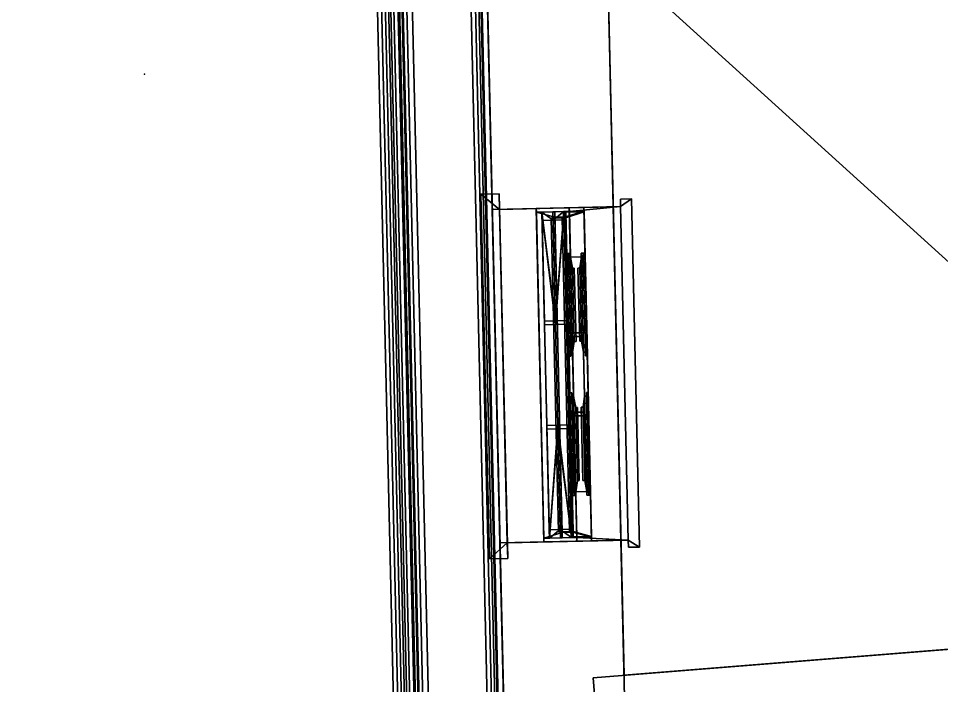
# Model space of a CAD drawing. Extents: x -0.3 to 25, y 0 to 31.3.
# Drawn here: x 7.253 to 9.77, y 1.015 to 2.835 of the extents above; entities that cross this region are included whole.
import ezdxf

# ---------------------------------------------------------------- set-up
doc = ezdxf.new("R2010")
doc.units = 0

# ---------------------------------------------------------------- blocks, each defined once
blk = doc.blocks.new('door_panelled')
mesh = blk.add_polyface()
corners = [(0.125, 0.2, 0.225), (0.125, 0.2, 0.62), (0.012, 0.2, 0.075), (0.125, 0.2, 1.895), (0.125, 0.2, 0.82), (0.125, 0.21, 0.82), (0.125, 0.21, 1.895), (0.012, 0.2, 2.068), (0.125, 0.205, 0.225), (0.125, 0.205, 0.62), (0.135, 0.21, 1.185), (0.135, 0.21, 1.53), (0.135, 0.205, 0.235), (0.135, 0.205, 0.61), (0.135, 0.21, 1.175), (0.135, 0.21, 1.54), (0.135, 0.21, 0.83), (0.135, 0.24, 1.53), (0.135, 0.24, 1.185), (0.125, 0.24, 0.82), (0.125, 0.24, 1.895), (0.135, 0.21, 1.885), (0.125, 0.25, 0.82), (0.125, 0.25, 1.895), (0.135, 0.24, 1.175), (0.012, 0.25, 2.068), (0.012, 0.25, 0.027), (0.125, 0.25, 0.62), (0.125, 0.25, 0.225), (0.125, 0.245, 0.62), (0.125, 0.245, 0.225), (0.135, 0.245, 0.61), (0.135, 0.245, 0.235), (0.01, 0.198, 0.025), (0.025, 0.198, 0.025), (0.01, 0.25, 0.025), (0.01, 0.25, 2.07), (0, 0.25), (0, 0.25, 2.08), (0.01, 0.198, 2.07), (0.025, 0.198, 2.055), (0, 0.12), (0, 0.12, 2.08), (0.01, 0.12, 0.025), (0.01, 0.12, 2.07), (0.01, 0.17, 0.025), (0.01, 0.17, 2.07), (0.025, 0.17, 0.025), (0.025, 0.17, 2.055), (0.012, 0.2, 0.027), (0.027, 0.2, 0.027), (0.027, 0.2, 0.075), (0.027, 0.16, 0.045), (0.027, 0.19, 0.075), (0.027, 0.16, 0.027)]
mesh.append_faces([[corners[k] for k in face] for face in [(0, 1, 2), (3, 4, 5, 6), (7, 2, 1, 4), (8, 9, 1, 0), (3, 7, 4), (6, 5, 10, 11), (12, 13, 9, 8), (14, 10, 5), (15, 6, 11), (16, 14, 5), (17, 18, 19, 20), (21, 6, 15), (20, 19, 22, 23), (18, 24, 19), (22, 25, 23), (26, 25, 22, 27), (28, 27, 29, 30), (28, 26, 27), (30, 29, 31, 32), (33, 34, 35), (36, 35, 37, 38), (39, 40, 34, 33), (35, 36, 39, 33), (38, 37, 41, 42), (41, 43, 44, 42), (45, 46, 44, 43), (47, 48, 46, 45), (45, 43, 47), (40, 48, 47, 34), (26, 2, 7, 25), (26, 49, 2), (49, 26, 50), (2, 49, 50, 51), (51, 50, 52, 53), (54, 52, 50)]])
mesh = blk.add_polyface()
corners = [(0.545, 0.215, 0.265), (0.545, 0.22, 0.265), (0.545, 0.22, 0.58), (0.545, 0.215, 0.58), (0.515, 0.21, 0.61), (0.515, 0.21, 0.235), (0.515, 0.205, 0.61), (0.515, 0.205, 0.235), (0.505, 0.205, 0.62), (0.505, 0.205, 0.225), (0.505, 0.2, 0.62), (0.505, 0.2, 0.225), (0.785, 0.21, 0.82), (0.125, 0.21, 0.82), (0.125, 0.2, 0.82), (0.785, 0.2, 0.82), (0.785, 0.2, 1.895), (0.125, 0.2, 1.895), (0.125, 0.21, 1.895), (0.785, 0.21, 1.895), (0.5583, 0.21, 0.83), (0.5583, 0.21, 1.175), (0.5583, 0.24, 1.175), (0.5583, 0.24, 0.83), (0.785, 0.25, 0.82), (0.125, 0.25, 0.82), (0.125, 0.24, 0.82), (0.785, 0.24, 0.82), (0.505, 0.25, 0.62), (0.405, 0.25, 0.62), (0.5583, 0.24, 1.54), (0.5583, 0.21, 1.54), (0.5583, 0.21, 1.885), (0.5583, 0.24, 1.885), (0.785, 0.24, 1.895), (0.125, 0.24, 1.895), (0.125, 0.25, 1.895), (0.785, 0.25, 1.895), (0.505, 0.25, 0.225), (0.505, 0.245, 0.62), (0.505, 0.245, 0.225), (0.898, 0.25, 0.027), (0.012, 0.25, 0.027), (0.405, 0.25, 0.225), (0.012, 0.25, 2.068), (0.898, 0.25, 2.068), (0.515, 0.245, 0.61), (0.515, 0.245, 0.235), (0.515, 0.24, 0.61), (0.515, 0.24, 0.235), (0.545, 0.235, 0.58), (0.545, 0.235, 0.265), (0.545, 0.23, 0.58), (0.545, 0.23, 0.265), (0.885, 0.198, 0.025), (0.025, 0.198, 0.025), (0.025, 0.17, 0.025), (0.885, 0.17, 0.025), (0.9, 0.25, 0.025), (0.01, 0.25, 0.025), (0.91, 0.25), (0, 0.25), (0.01, 0.198, 2.07), (0.01, 0.25, 2.07), (0.9, 0.25, 2.07), (0.9, 0.198, 2.07), (0.885, 0.198, 2.055), (0.025, 0.198, 2.055), (0, 0.25, 2.08), (0.91, 0.25, 2.08), (0, 0.12, 2.08), (0.91, 0.12, 2.08), (0.01, 0.12, 2.07), (0.9, 0.12, 2.07), (0.01, 0.17, 2.07), (0.9, 0.17, 2.07), (0.91, 0.12), (0, 0.12), (0.9, 0.12, 0.025), (0.01, 0.12, 0.025), (0.885, 0.17, 2.055), (0.025, 0.17, 2.055), (0.898, 0.2, 2.068), (0.012, 0.2, 2.068), (0.883, 0.2, 0.027), (0.027, 0.2, 0.027), (0.027, 0.16, 0.027), (0.883, 0.16, 0.027)]
mesh.append_faces([[corners[k] for k in face] for face in [(0, 1, 2, 3), (0, 3, 4, 5), (5, 4, 6, 7), (8, 9, 7, 6), (9, 8, 10, 11), (12, 13, 14, 15), (16, 17, 18, 19), (20, 21, 22, 23), (24, 25, 26, 27), (28, 29, 25, 24), (30, 31, 32, 33), (34, 35, 36, 37), (38, 28, 39, 40), (38, 41, 42, 43), (44, 45, 37, 36), (46, 47, 40, 39), (47, 46, 48, 49), (49, 48, 50, 51), (50, 52, 53, 51), (54, 55, 56, 57), (55, 54, 58, 59), (58, 60, 61, 59), (62, 63, 64, 65), (65, 66, 67, 62), (63, 68, 69, 64), (70, 71, 69, 68), (71, 70, 72, 73), (73, 72, 74, 75), (76, 77, 61, 60), (77, 76, 78, 79), (80, 75, 74, 81), (80, 81, 67, 66), (82, 45, 44, 83), (42, 41, 84, 85), (86, 85, 84, 87)]])
mesh = blk.add_polyface()
corners = [(0.505, 0.2, 0.225), (0.505, 0.2, 0.62), (0.405, 0.2, 0.62), (0.405, 0.2, 0.225), (0.027, 0.2, 0.075), (0.883, 0.2, 0.075), (0.785, 0.2, 0.82), (0.125, 0.2, 0.82), (0.405, 0.205, 0.62), (0.405, 0.205, 0.225), (0.027, 0.19, 0.075), (0.883, 0.19, 0.075), (0.395, 0.205, 0.61), (0.395, 0.205, 0.235), (0.027, 0.16, 0.045), (0.883, 0.16, 0.045), (0.125, 0.21, 0.82), (0.785, 0.21, 0.82), (0.5583, 0.21, 0.83), (0.3517, 0.21, 0.83), (0.395, 0.21, 0.61), (0.395, 0.21, 0.235), (0.125, 0.2, 1.895), (0.785, 0.2, 1.895), (0.898, 0.2, 2.068), (0.012, 0.2, 2.068), (0.027, 0.16, 0.027), (0.883, 0.16, 0.027), (0.5583, 0.24, 0.83), (0.3517, 0.24, 0.83), (0.365, 0.215, 0.58), (0.365, 0.215, 0.265), (0.785, 0.24, 0.82), (0.125, 0.24, 0.82), (0.785, 0.21, 1.895), (0.125, 0.21, 1.895), (0.3517, 0.21, 1.885), (0.5583, 0.21, 1.885), (0.365, 0.22, 0.58), (0.365, 0.22, 0.265), (0.5583, 0.24, 1.175), (0.5583, 0.21, 1.175), (0.3517, 0.21, 1.175), (0.3517, 0.24, 1.175), (0.5583, 0.24, 1.885), (0.3517, 0.24, 1.885), (0.5583, 0.21, 1.185), (0.3517, 0.21, 1.185), (0.3517, 0.24, 1.185), (0.5583, 0.24, 1.185), (0.3517, 0.21, 1.54), (0.3517, 0.24, 1.54), (0.125, 0.24, 1.895), (0.785, 0.24, 1.895), (0.405, 0.25, 0.225), (0.405, 0.25, 0.62), (0.505, 0.25, 0.62), (0.505, 0.25, 0.225), (0.3517, 0.21, 1.53), (0.3517, 0.24, 1.53), (0.5583, 0.21, 1.54), (0.5583, 0.21, 1.53), (0.5583, 0.24, 1.54), (0.5583, 0.24, 1.53), (0.405, 0.245, 0.225), (0.405, 0.245, 0.62), (0.395, 0.245, 0.235), (0.395, 0.245, 0.61), (0.395, 0.24, 0.235), (0.395, 0.24, 0.61), (0.365, 0.235, 0.265), (0.365, 0.235, 0.58), (0.365, 0.23, 0.58), (0.365, 0.23, 0.265), (0.01, 0.12, 0.025), (0.9, 0.12, 0.025), (0.885, 0.17, 0.025), (0.025, 0.17, 0.025)]
mesh.append_faces([[corners[k] for k in face] for face in [(0, 1, 2, 3), (4, 5, 0, 3), (6, 7, 2, 1), (3, 2, 8, 9), (10, 11, 5, 4), (12, 13, 9, 8), (14, 15, 11, 10), (16, 17, 18, 19), (13, 12, 20, 21), (22, 23, 24, 25), (15, 14, 26, 27), (19, 18, 28, 29), (21, 20, 30, 31), (32, 33, 29, 28), (34, 35, 36, 37), (30, 38, 39, 31), (40, 41, 42, 43), (44, 37, 36, 45), (46, 47, 42, 41), (48, 49, 40, 43), (50, 51, 45, 36), (52, 53, 44, 45), (46, 49, 48, 47), (54, 55, 56, 57), (58, 47, 48, 59), (60, 50, 58, 61), (60, 62, 51, 50), (63, 61, 58, 59), (64, 65, 55, 54), (51, 62, 63, 59), (65, 64, 66, 67), (68, 69, 67, 66), (70, 71, 69, 68), (72, 71, 70, 73), (74, 75, 76, 77)]])
mesh = blk.add_polyface()
corners = [(0.027, 0.2, 0.075), (0.405, 0.2, 0.225), (0.125, 0.2, 0.225), (0.012, 0.2, 0.075), (0.405, 0.2, 0.62), (0.125, 0.2, 0.82), (0.125, 0.2, 0.62), (0.125, 0.205, 0.62), (0.405, 0.205, 0.62), (0.405, 0.205, 0.225), (0.125, 0.205, 0.225), (0.135, 0.205, 0.61), (0.395, 0.205, 0.61), (0.135, 0.205, 0.235), (0.395, 0.205, 0.235), (0.135, 0.21, 0.61), (0.395, 0.21, 0.61), (0.3417, 0.21, 0.83), (0.135, 0.21, 0.83), (0.125, 0.21, 0.82), (0.135, 0.21, 1.53), (0.135, 0.21, 1.185), (0.135, 0.24, 1.185), (0.135, 0.24, 1.53), (0.135, 0.21, 0.235), (0.3417, 0.24, 0.83), (0.135, 0.24, 0.83), (0.3417, 0.21, 1.185), (0.135, 0.21, 1.175), (0.3417, 0.21, 1.175), (0.3417, 0.24, 1.185), (0.3417, 0.24, 1.53), (0.3417, 0.21, 1.53), (0.3417, 0.21, 1.54), (0.135, 0.21, 1.54), (0.165, 0.215, 0.265), (0.165, 0.215, 0.58), (0.125, 0.24, 0.82), (0.3417, 0.24, 1.175), (0.135, 0.24, 1.175), (0.135, 0.24, 1.54), (0.125, 0.24, 1.895), (0.3417, 0.24, 1.54), (0.3417, 0.21, 1.885), (0.125, 0.21, 1.895), (0.135, 0.21, 1.885), (0.135, 0.24, 1.885), (0.165, 0.22, 0.58), (0.165, 0.22, 0.265), (0.405, 0.25, 0.62), (0.125, 0.25, 0.62), (0.125, 0.25, 0.82), (0.3417, 0.24, 1.885), (0.125, 0.25, 0.225), (0.405, 0.25, 0.225), (0.012, 0.25, 0.027), (0.135, 0.245, 0.235), (0.135, 0.245, 0.61), (0.135, 0.24, 0.61), (0.135, 0.24, 0.235), (0.165, 0.235, 0.58), (0.165, 0.235, 0.265), (0.165, 0.23, 0.58), (0.165, 0.23, 0.265)]
mesh.append_faces([[corners[k] for k in face] for face in [(0, 1, 2, 3), (4, 5, 6), (4, 6, 7, 8), (9, 10, 2, 1), (8, 7, 11, 12), (13, 10, 9, 14), (12, 11, 15, 16), (17, 18, 19), (20, 21, 22, 23), (24, 15, 11, 13), (18, 17, 25, 26), (27, 21, 28, 29), (27, 30, 22, 21), (31, 32, 20, 23), (33, 34, 20, 32), (35, 36, 15, 24), (37, 26, 25), (38, 29, 28, 39), (26, 39, 28, 18), (38, 39, 22, 30), (40, 23, 41), (31, 23, 40, 42), (43, 44, 45), (34, 40, 46, 45), (33, 42, 40, 34), (47, 36, 35, 48), (49, 50, 51), (26, 37, 39), (41, 46, 40), (52, 43, 45, 46), (52, 46, 41), (53, 54, 55), (56, 57, 58, 59), (59, 58, 60, 61), (60, 62, 63, 61)]])
mesh = blk.add_polyface()
corners = [(0.3517, 0.21, 0.83), (0.3417, 0.21, 0.83), (0.125, 0.21, 0.82), (0.395, 0.21, 0.235), (0.135, 0.21, 0.235), (0.135, 0.205, 0.235), (0.395, 0.205, 0.235), (0.3517, 0.24, 0.83), (0.3517, 0.24, 1.175), (0.3517, 0.21, 1.175), (0.3417, 0.21, 1.175), (0.395, 0.21, 0.61), (0.135, 0.21, 0.61), (0.165, 0.215, 0.58), (0.365, 0.215, 0.58), (0.365, 0.215, 0.265), (0.165, 0.215, 0.265), (0.125, 0.24, 0.82), (0.3417, 0.24, 0.83), (0.3417, 0.24, 1.175), (0.3517, 0.21, 1.185), (0.3417, 0.21, 1.185), (0.3417, 0.21, 1.885), (0.3517, 0.21, 1.885), (0.125, 0.21, 1.895), (0.165, 0.22, 0.58), (0.365, 0.22, 0.58), (0.365, 0.22, 0.265), (0.165, 0.22, 0.265), (0.3417, 0.24, 1.185), (0.3517, 0.24, 1.185), (0.3417, 0.21, 1.53), (0.3517, 0.21, 1.53), (0.3417, 0.24, 1.53), (0.3517, 0.21, 1.54), (0.3417, 0.21, 1.54), (0.3517, 0.24, 1.53), (0.3417, 0.24, 1.54), (0.3517, 0.24, 1.54), (0.3417, 0.24, 1.885), (0.3517, 0.24, 1.885), (0.125, 0.24, 1.895), (0.405, 0.245, 0.62), (0.125, 0.245, 0.62), (0.125, 0.25, 0.62), (0.405, 0.25, 0.62), (0.405, 0.25, 0.225), (0.125, 0.25, 0.225), (0.125, 0.245, 0.225), (0.405, 0.245, 0.225), (0.135, 0.245, 0.61), (0.395, 0.245, 0.61), (0.135, 0.245, 0.235), (0.395, 0.245, 0.235), (0.395, 0.24, 0.61), (0.135, 0.24, 0.61), (0.135, 0.24, 0.235), (0.395, 0.24, 0.235), (0.365, 0.235, 0.58), (0.165, 0.235, 0.58), (0.165, 0.235, 0.265), (0.365, 0.235, 0.265), (0.365, 0.23, 0.58), (0.165, 0.23, 0.58), (0.165, 0.23, 0.265), (0.365, 0.23, 0.265)]
mesh.append_faces([[corners[k] for k in face] for face in [(0, 1, 2), (3, 4, 5, 6), (7, 8, 9, 0), (0, 9, 10, 1), (11, 12, 13, 14), (15, 16, 4, 3), (17, 18, 7), (18, 19, 8, 7), (10, 9, 20, 21), (1, 10, 19, 18), (22, 23, 24), (14, 13, 25, 26), (27, 26, 25, 28), (27, 28, 16, 15), (8, 19, 29, 30), (31, 21, 20, 32), (33, 29, 21, 31), (31, 32, 34, 35), (23, 22, 35, 34), (36, 30, 29, 33), (36, 33, 37, 38), (37, 35, 22, 39), (38, 37, 39, 40), (40, 39, 41), (42, 43, 44, 45), (46, 47, 48, 49), (50, 43, 42, 51), (52, 53, 49, 48), (54, 55, 50, 51), (53, 52, 56, 57), (58, 59, 55, 54), (57, 56, 60, 61), (62, 63, 59, 58), (61, 60, 64, 65), (64, 63, 62, 65)]])
mesh = blk.add_polyface()
corners = [(0.545, 0.215, 0.265), (0.745, 0.215, 0.265), (0.745, 0.22, 0.265), (0.545, 0.22, 0.265), (0.745, 0.22, 0.58), (0.545, 0.22, 0.58), (0.515, 0.21, 0.235), (0.775, 0.21, 0.235), (0.745, 0.215, 0.58), (0.545, 0.215, 0.58), (0.515, 0.205, 0.235), (0.775, 0.205, 0.235), (0.775, 0.21, 0.61), (0.515, 0.21, 0.61), (0.785, 0.205, 0.225), (0.505, 0.205, 0.225), (0.775, 0.205, 0.61), (0.515, 0.205, 0.61), (0.505, 0.2, 0.225), (0.785, 0.2, 0.225), (0.785, 0.205, 0.62), (0.505, 0.205, 0.62), (0.785, 0.2, 0.62), (0.505, 0.2, 0.62), (0.5683, 0.21, 0.83), (0.5583, 0.21, 0.83), (0.785, 0.21, 0.82), (0.5683, 0.21, 1.175), (0.5583, 0.21, 1.175), (0.5683, 0.24, 0.83), (0.5683, 0.24, 1.175), (0.5683, 0.21, 1.185), (0.5583, 0.21, 1.185), (0.5583, 0.24, 0.83), (0.5583, 0.24, 1.175), (0.785, 0.24, 0.82), (0.5683, 0.21, 1.885), (0.785, 0.21, 1.895), (0.5583, 0.21, 1.885), (0.5583, 0.21, 1.53), (0.5683, 0.21, 1.53), (0.5583, 0.24, 1.185), (0.5683, 0.24, 1.185), (0.5583, 0.21, 1.54), (0.5683, 0.21, 1.54), (0.5683, 0.24, 1.53), (0.5583, 0.24, 1.53), (0.5683, 0.24, 1.54), (0.5583, 0.24, 1.54), (0.5583, 0.24, 1.885), (0.5683, 0.24, 1.885), (0.785, 0.24, 1.895), (0.785, 0.245, 0.62), (0.505, 0.245, 0.62), (0.505, 0.25, 0.62), (0.785, 0.25, 0.62), (0.785, 0.25, 0.225), (0.505, 0.25, 0.225), (0.505, 0.245, 0.225), (0.785, 0.245, 0.225), (0.775, 0.245, 0.61), (0.515, 0.245, 0.61), (0.515, 0.245, 0.235), (0.775, 0.245, 0.235), (0.775, 0.24, 0.61), (0.515, 0.24, 0.61), (0.515, 0.24, 0.235), (0.775, 0.24, 0.235)]
mesh.append_faces([[corners[k] for k in face] for face in [(0, 1, 2, 3), (2, 4, 5, 3), (1, 0, 6, 7), (8, 9, 5, 4), (7, 6, 10, 11), (12, 13, 9, 8), (14, 11, 10, 15), (16, 17, 13, 12), (14, 15, 18, 19), (17, 16, 20, 21), (22, 23, 21, 20), (24, 25, 26), (24, 27, 28, 25), (29, 30, 27, 24), (28, 27, 31, 32), (33, 34, 30, 29), (29, 35, 33), (36, 37, 38), (39, 32, 31, 40), (30, 34, 41, 42), (36, 38, 43, 44), (40, 31, 42, 45), (39, 40, 44, 43), (46, 41, 32, 39), (45, 42, 41, 46), (47, 48, 49, 50), (50, 49, 51), (44, 47, 50, 36), (45, 46, 48, 47), (52, 53, 54, 55), (56, 57, 58, 59), (52, 60, 61, 53), (59, 58, 62, 63), (64, 65, 61, 60), (63, 62, 66, 67)]])
mesh = blk.add_polyface()
corners = [(0.745, 0.215, 0.58), (0.745, 0.22, 0.58), (0.745, 0.22, 0.265), (0.745, 0.215, 0.265), (0.775, 0.21, 0.235), (0.775, 0.21, 0.61), (0.775, 0.205, 0.235), (0.775, 0.205, 0.61), (0.883, 0.2, 0.075), (0.898, 0.2, 0.075), (0.785, 0.2, 0.225), (0.505, 0.2, 0.225), (0.505, 0.2, 0.62), (0.785, 0.2, 0.62), (0.785, 0.2, 0.82), (0.5683, 0.21, 0.83), (0.785, 0.21, 0.82), (0.775, 0.21, 0.83), (0.775, 0.24, 1.53), (0.775, 0.24, 1.185), (0.775, 0.21, 1.185), (0.775, 0.21, 1.53), (0.775, 0.21, 1.175), (0.775, 0.21, 1.54), (0.785, 0.21, 1.895), (0.775, 0.24, 0.83), (0.5683, 0.24, 0.83), (0.5683, 0.24, 1.185), (0.5683, 0.21, 1.185), (0.5683, 0.21, 1.53), (0.5683, 0.24, 1.53), (0.5683, 0.21, 1.175), (0.5683, 0.21, 1.54), (0.5683, 0.24, 1.175), (0.775, 0.24, 1.175), (0.785, 0.24, 0.82), (0.5683, 0.21, 1.885), (0.775, 0.21, 1.885), (0.5683, 0.24, 1.54), (0.775, 0.24, 1.54), (0.775, 0.24, 1.885), (0.505, 0.25, 0.62), (0.785, 0.25, 0.82), (0.785, 0.25, 0.62), (0.5683, 0.24, 1.885), (0.785, 0.24, 1.895), (0.505, 0.25, 0.225), (0.785, 0.25, 0.225), (0.898, 0.25, 0.027), (0.775, 0.24, 0.235), (0.775, 0.24, 0.61), (0.775, 0.245, 0.61), (0.775, 0.245, 0.235), (0.745, 0.235, 0.58), (0.545, 0.235, 0.58), (0.515, 0.24, 0.61), (0.515, 0.24, 0.235), (0.545, 0.235, 0.265), (0.745, 0.235, 0.265), (0.745, 0.23, 0.58), (0.545, 0.23, 0.58), (0.545, 0.23, 0.265), (0.745, 0.23, 0.265)]
mesh.append_faces([[corners[k] for k in face] for face in [(0, 1, 2, 3), (4, 5, 0, 3), (6, 7, 5, 4), (8, 9, 10, 11), (12, 13, 14), (15, 16, 17), (18, 19, 20, 21), (22, 16, 20), (23, 21, 24), (17, 16, 22), (25, 26, 15, 17), (27, 28, 20, 19), (29, 30, 18, 21), (20, 28, 31, 22), (23, 32, 29, 21), (31, 33, 34, 22), (17, 22, 34, 25), (26, 25, 35), (36, 37, 24), (27, 19, 34, 33), (38, 39, 18, 30), (38, 32, 23, 39), (39, 23, 37, 40), (41, 42, 43), (36, 44, 40, 37), (40, 44, 45), (46, 47, 48), (49, 50, 51, 52), (53, 54, 55, 50), (49, 56, 57, 58), (58, 53, 50, 49), (59, 60, 54, 53), (61, 60, 59, 62), (58, 57, 61, 62), (59, 53, 58, 62)]])
mesh = blk.add_polyface()
corners = [(0.785, 0.205, 0.225), (0.785, 0.205, 0.62), (0.775, 0.205, 0.61), (0.775, 0.205, 0.235), (0.785, 0.2, 0.225), (0.785, 0.2, 0.62), (0.898, 0.2, 0.075), (0.898, 0.2, 2.068), (0.785, 0.2, 0.82), (0.785, 0.2, 1.895), (0.785, 0.21, 1.895), (0.785, 0.21, 0.82), (0.775, 0.21, 1.53), (0.775, 0.21, 1.185), (0.785, 0.24, 1.895), (0.785, 0.24, 0.82), (0.775, 0.24, 1.185), (0.775, 0.24, 1.53), (0.775, 0.21, 1.54), (0.775, 0.21, 1.885), (0.785, 0.25, 1.895), (0.785, 0.25, 0.82), (0.775, 0.24, 1.175), (0.775, 0.24, 1.54), (0.775, 0.24, 0.83), (0.898, 0.25, 2.068), (0.775, 0.24, 1.885), (0.898, 0.25, 0.027), (0.785, 0.25, 0.62), (0.785, 0.25, 0.225), (0.785, 0.245, 0.225), (0.785, 0.245, 0.62), (0.775, 0.245, 0.235), (0.775, 0.245, 0.61), (0.9, 0.198, 0.025), (0.9, 0.25, 0.025), (0.885, 0.198, 0.025), (0.9, 0.198, 2.07), (0.9, 0.25, 2.07), (0.885, 0.198, 2.055), (0.91, 0.25, 2.08), (0.91, 0.25), (0.91, 0.12, 2.08), (0.91, 0.12), (0.9, 0.12, 2.07), (0.9, 0.12, 0.025), (0.9, 0.17, 2.07), (0.9, 0.17, 0.025), (0.885, 0.17, 0.025), (0.885, 0.17, 2.055), (0.898, 0.2, 0.027), (0.883, 0.2, 0.027), (0.883, 0.2, 0.075), (0.883, 0.19, 0.075), (0.883, 0.16, 0.045), (0.883, 0.16, 0.027)]
mesh.append_faces([[corners[k] for k in face] for face in [(0, 1, 2, 3), (4, 5, 1, 0), (5, 4, 6), (5, 6, 7, 8), (7, 9, 8), (8, 9, 10, 11), (12, 13, 11, 10), (14, 15, 16, 17), (18, 10, 19), (20, 21, 15, 14), (22, 16, 15), (23, 14, 17), (24, 22, 15), (21, 20, 25), (23, 26, 14), (21, 25, 27, 28), (28, 27, 29), (30, 31, 28, 29), (32, 33, 31, 30), (34, 35, 36), (37, 38, 35, 34), (34, 36, 39, 37), (38, 40, 41, 35), (42, 43, 41, 40), (42, 44, 45, 43), (45, 44, 46, 47), (47, 48, 45), (47, 46, 49, 48), (39, 36, 48, 49), (6, 27, 25, 7), (50, 27, 6), (27, 50, 51), (52, 51, 50, 6), (53, 54, 51, 52), (55, 51, 54)]])
blk = doc.blocks.new('sash_big')
at = {"color": 255}
mesh = blk.add_polyface(dxfattribs=at)
corners = [(0, 0.35), (0, 0.35, 0.0522), (0, 0.35, 0.0772), (0, 0.21, 0.0772), (0, 0.21, 1.82), (0, 0.12, 0.0267), (0, 0.12, 1.82), (0, 0.02), (0, 0.02, 0.01), (0.01, 0.21, 0.0772), (0.01, 0.21, 1.81), (0.01, 0.195, 0.0772), (0.01, 0.195, 0.9752), (0.01, 0.165, 0.0772), (0.01, 0.165, 0.9371), (0.01, 0.165, 0.9752), (0.01, 0.165, 1.81), (0.01, 0.135, 0.9371), (0.01, 0.135, 1.81), (0.01, 0.12, 0.0772), (0.01, 0.12, 1.81), (0.0331, 0.195, 0.1254), (0.0331, 0.195, 0.5263), (0.0331, 0.195, 0.5363), (0.0331, 0.195, 0.9371), (0.0331, 0.165, 0.1254), (0.0331, 0.165, 0.5263), (0.0331, 0.165, 0.5363), (0.0331, 0.165, 0.9371), (0.0331, 0.165, 0.9752), (0.0331, 0.165, 1.376), (0.0331, 0.165, 1.386), (0.0331, 0.165, 1.7869), (0.0331, 0.135, 0.9752), (0.0331, 0.135, 1.376), (0.0331, 0.135, 1.386), (0.0331, 0.135, 1.7869), (0.3077, 0.195, 0.1254), (0.3077, 0.195, 0.5263), (0.3077, 0.195, 0.5363), (0.3077, 0.195, 0.9371), (0.3077, 0.165, 0.1254), (0.3077, 0.165, 0.5263), (0.3077, 0.165, 0.5363), (0.3077, 0.165, 0.9371), (0.3077, 0.165, 0.9752), (0.3077, 0.165, 1.376), (0.3077, 0.165, 1.386), (0.3077, 0.165, 1.7869), (0.3077, 0.135, 0.9752), (0.3077, 0.135, 1.376), (0.3077, 0.135, 1.386), (0.3077, 0.135, 1.7869), (0.3177, 0.195, 0.1254), (0.3177, 0.195, 0.5263), (0.3177, 0.195, 0.5363), (0.3177, 0.195, 0.9371), (0.3177, 0.165, 0.1254), (0.3177, 0.165, 0.5263), (0.3177, 0.165, 0.5363), (0.3177, 0.165, 0.9371), (0.3177, 0.165, 0.9752), (0.3177, 0.165, 1.376), (0.3177, 0.165, 1.386), (0.3177, 0.165, 1.7869), (0.3177, 0.135, 0.9752), (0.3177, 0.135, 1.376), (0.3177, 0.135, 1.386), (0.3177, 0.135, 1.7869), (0.5923, 0.195, 0.1254), (0.5923, 0.195, 0.5263), (0.5923, 0.195, 0.5363), (0.5923, 0.195, 0.9371), (0.5923, 0.165, 0.1254), (0.5923, 0.165, 0.5263), (0.5923, 0.165, 0.5363), (0.5923, 0.165, 0.9371), (0.5923, 0.165, 0.9752), (0.5923, 0.165, 1.376), (0.5923, 0.165, 1.386), (0.5923, 0.165, 1.7869), (0.5923, 0.135, 0.9752), (0.5923, 0.135, 1.376), (0.5923, 0.135, 1.386), (0.5923, 0.135, 1.7869), (0.6023, 0.195, 0.1254), (0.6023, 0.195, 0.5263), (0.6023, 0.195, 0.5363), (0.6023, 0.195, 0.9371), (0.6023, 0.165, 0.1254), (0.6023, 0.165, 0.5263), (0.6023, 0.165, 0.5363), (0.6023, 0.165, 0.9371), (0.6023, 0.165, 0.9752), (0.6023, 0.165, 1.376), (0.6023, 0.165, 1.386), (0.6023, 0.165, 1.7869), (0.6023, 0.135, 0.9752), (0.6023, 0.135, 1.376), (0.6023, 0.135, 1.386), (0.6023, 0.135, 1.7869), (0.8769, 0.195, 0.1254), (0.8769, 0.195, 0.5263), (0.8769, 0.195, 0.5363), (0.8769, 0.195, 0.9371), (0.8769, 0.165, 0.1254), (0.8769, 0.165, 0.5263), (0.8769, 0.165, 0.5363), (0.8769, 0.165, 0.9371), (0.8769, 0.165, 0.9752), (0.8769, 0.165, 1.376), (0.8769, 0.165, 1.386), (0.8769, 0.165, 1.7869), (0.8769, 0.135, 0.9752), (0.8769, 0.135, 1.376), (0.8769, 0.135, 1.386), (0.8769, 0.135, 1.7869), (0.9, 0.21, 0.0772), (0.9, 0.21, 1.81), (0.9, 0.195, 0.0772), (0.9, 0.195, 0.9752), (0.9, 0.165, 0.0772), (0.9, 0.165, 0.9371), (0.9, 0.165, 0.9752), (0.9, 0.165, 1.81), (0.9, 0.135, 0.9371), (0.9, 0.135, 1.81), (0.9, 0.12, 0.0772), (0.9, 0.12, 1.81), (0.91, 0.35), (0.91, 0.35, 0.0522), (0.91, 0.35, 0.0772), (0.91, 0.21, 0.0772), (0.91, 0.21, 1.82), (0.91, 0.12, 0.0267), (0.91, 0.12, 1.82), (0.91, 0.02), (0.91, 0.02, 0.01), (0.93, 0.35, 0.0522), (0.93, 0.35, 0.0772), (0.93, 0.38, 0.0522), (0.93, 0.38, 0.0772), (0.9525, 0.02, 0.01), (0.9525, 0.02, -0.1233), (0.9525, -0.03, 0.0017), (0.9525, -0.03, -0.1233), (-0.02, 0.35, 0.0522), (-0.02, 0.35, 0.0772), (-0.02, 0.38, 0.0522), (-0.02, 0.38, 0.0772), (-0.0425, 0.02, 0.01), (-0.0425, 0.02, -0.1233), (-0.0425, -0.03, 0.0017), (-0.0425, -0.03, -0.1233)]
mesh.append_faces([[corners[k] for k in face] for face in [(4, 3, 5, 6), (135, 134, 132, 133), (136, 143, 151, 7), (131, 130, 138, 139), (147, 146, 1, 2), (1, 130, 129, 0), (134, 130, 131, 132), (136, 129, 130, 134), (2, 1, 5, 3), (1, 0, 7, 5), (129, 136, 7, 0), (8, 7, 151, 150), (5, 7, 8), (142, 143, 136, 137), (137, 136, 134)]], dxfattribs={"color": 0})
mesh.append_faces([[corners[k] for k in face] for face in [(29, 15, 30), (109, 110, 123), (111, 112, 124), (32, 31, 16), (114, 113, 125), (36, 18, 35), (17, 33, 34), (116, 115, 126), (28, 14, 27), (108, 107, 122), (106, 105, 121), (25, 26, 13), (125, 108, 122), (14, 28, 17), (150, 152, 8), (142, 137, 144), (147, 2, 149), (3, 9, 2), (132, 131, 117), (139, 141, 131), (15, 29, 12), (123, 120, 109), (101, 102, 119), (103, 104, 120), (21, 11, 22), (24, 23, 12), (131, 2, 9, 117), (141, 149, 2, 131), (146, 147, 149, 148), (148, 149, 141, 140), (140, 141, 139, 138), (148, 140, 130, 1), (11, 119, 117, 9), (134, 5, 8, 137), (152, 144, 137, 8), (152, 153, 145, 144), (151, 143, 145, 153), (124, 16, 10, 118), (10, 4, 133, 118), (121, 13, 19, 127), (127, 19, 5, 134), (73, 69, 53, 57), (75, 59, 58, 74), (75, 71, 55, 59), (83, 79, 63, 67), (83, 67, 66, 82), (66, 62, 78, 82), (98, 82, 81, 97), (93, 77, 78, 94), (82, 78, 77, 81), (97, 93, 94, 98), (107, 103, 87, 91), (54, 53, 37, 38), (86, 85, 69, 70), (39, 38, 22, 23), (71, 70, 54, 55), (56, 55, 39, 40), (88, 87, 71, 72), (86, 87, 103, 102), (42, 38, 37, 41), (26, 22, 38, 42), (74, 70, 69, 73), (58, 54, 70, 74), (57, 53, 54, 58), (43, 39, 23, 27), (44, 40, 39, 43), (76, 72, 71, 75), (59, 55, 56, 60), (91, 87, 88, 92), (90, 86, 102, 106), (89, 85, 86, 90), (90, 106, 107, 91), (58, 42, 41, 57), (90, 74, 73, 89), (92, 76, 75, 91), (43, 27, 26, 42), (60, 44, 43, 59), (51, 35, 34, 50), (66, 50, 49, 65), (68, 52, 51, 67), (100, 84, 83, 99), (98, 114, 115, 99), (95, 111, 110, 94), (63, 47, 48, 64), (95, 79, 80, 96), (78, 62, 63, 79), (46, 30, 31, 47), (61, 45, 46, 62), (50, 46, 45, 49), (34, 30, 46, 50), (65, 61, 62, 66), (51, 47, 31, 35), (52, 48, 47, 51), (84, 80, 79, 83), (67, 63, 64, 68), (115, 111, 95, 99), (99, 95, 96, 100), (98, 94, 110, 114), (91, 75, 74, 90), (87, 86, 70, 71), (55, 54, 38, 39), (59, 43, 42, 58), (82, 98, 99, 83), (50, 66, 67, 51), (62, 46, 47, 63), (94, 78, 79, 95), (65, 81, 77, 61), (60, 56, 72, 76), (68, 64, 80, 84), (41, 37, 21, 25), (36, 32, 48, 52), (100, 96, 112, 116), (105, 101, 85, 89), (150, 151, 153, 152), (142, 144, 145, 143), (17, 125, 81, 65), (126, 18, 68, 84), (69, 119, 11, 53), (12, 120, 72, 56), (120, 12, 61, 77), (16, 124, 80, 64), (125, 17, 60, 76), (30, 15, 16, 31), (124, 123, 110, 111), (103, 120, 119, 102), (11, 12, 23, 22), (27, 14, 13, 26), (121, 122, 107, 106), (125, 126, 115, 114), (17, 34, 35, 18), (33, 29, 30, 34), (35, 31, 32, 36), (114, 110, 109, 113), (116, 112, 111, 115), (108, 104, 103, 107), (106, 102, 101, 105), (25, 21, 22, 26), (27, 23, 24, 28), (123, 124, 118, 120), (10, 16, 15, 12), (9, 3, 4, 10), (117, 118, 133, 132), (134, 135, 128, 127), (5, 19, 20, 6), (33, 49, 45, 29), (97, 113, 109, 93), (40, 44, 28, 24), (122, 121, 127, 125), (19, 13, 14, 17), (11, 9, 10, 12), (118, 117, 119, 120), (126, 125, 127, 128), (18, 20, 19, 17), (13, 57, 41), (41, 25, 13), (89, 73, 121), (121, 105, 89), (121, 73, 57, 13), (97, 81, 125), (125, 113, 97), (17, 65, 49), (49, 33, 17), (100, 116, 126), (126, 84, 100), (18, 36, 52), (52, 68, 18), (16, 64, 48), (48, 32, 16), (96, 80, 124), (124, 112, 96), (126, 128, 20, 18), (135, 6, 20, 128), (12, 56, 40), (40, 24, 12), (72, 120, 88), (104, 88, 120), (108, 92, 88, 104), (119, 69, 85), (85, 101, 119), (37, 53, 11), (11, 21, 37), (92, 108, 125), (125, 76, 92), (44, 60, 17), (17, 28, 44), (45, 61, 12), (12, 29, 45), (93, 109, 120), (120, 77, 93), (133, 4, 6, 135), (130, 140, 138), (1, 146, 148)]], dxfattribs={"color": 255})

msp = doc.modelspace()

# ---------------------------------------------------------------- linework, layer by layer
at = {"layer": 'LIGHTS', "color": 51}
for p in [(7.5963, 2.6833, 2.5), (7.5963, 2.6833, 5.5)]:
    msp.add_point(p, dxfattribs=at)

# ---------------------------------------------------------------- block references
at = {"rotation": -88.6751988510206}
for name, p in [('sash_big', (8.545, 2.314, 3.75)), ('door_panelled', (8.545, 2.314, 0.02))]:
    msp.add_blockref(name, p, dxfattribs=at)

# ---------------------------------------------------------------- meshes
at = {"color": 250}
mesh = msp.add_polyface(dxfattribs=at)
corners = [(0, 0.0208, 5.89), (0, 0.0208, 6), (0, 6.53, 5.89), (0, 6.53, 6), (0, 10.776, 5.89), (0, 10.776, 6), (0, 16.8933, 5.89), (0, 16.8933, 6), (3.1332, 22.3588, 5.92), (3.1334, 22.3488, 5.89), (3.1391, 22.1188, 5.89), (3.1391, 22.1188, 6), (5.0573, 22.4067, 5.92), (5.0575, 22.3967, 5.89), (5.0633, 22.1668, 5.89), (5.0633, 22.1668, 6), (7.4525, 22.2263, 5.89), (7.4525, 22.2263, 6), (7.4963, 20.021, 5.89), (7.4963, 20.021, 6), (7.5478, 17.421, 5.89), (7.5478, 17.421, 6), (7.6779, 22.462, 5.89), (7.6877, 22.4722, 5.92), (7.7262, 20.0256, 5.89), (7.7362, 20.0258, 5.92), (7.7731, 17.6598, 5.89), (7.7829, 17.6701, 5.92), (8.2351, 17.4472, 5.89), (8.2351, 17.4472, 6), (8.3655, 11.464, 5.89), (8.3655, 11.464, 6), (8.4599, 17.6859, 5.89), (8.4697, 17.6963, 5.92), (8.5903, 11.7064, 5.89), (8.6, 11.717, 5.92), (0, 22.0406, 5.89), (0, 22.0406, 6), (-0.23, 0.0208, 5.89), (-0.23, 6.53, 5.89), (-0.23, 10.776, 5.89), (-0.23, 16.8933, 5.89), (-0.23, 22.265, 5.89), (-0.24, 0.0208, 5.92), (-0.24, 6.53, 5.92), (-0.24, 10.776, 5.92), (-0.24, 16.8933, 5.92), (-0.24, 22.2747, 5.92), (10.2995, 15.3273, 5.92), (10.3098, 15.3178, 5.89), (10.404, 11.8142, 5.92), (10.4143, 11.8048, 5.89), (10.5465, 15.0981, 5.89), (10.5465, 15.0981, 6), (10.6509, 11.5872, 5.89), (10.6509, 11.5872, 6), (11.2083, 9.6659, 5.89), (11.2083, 9.6659, 6), (11.2806, 7.2343, 5.89), (11.2806, 7.2343, 6), (11.3539, 4.7697, 5.89), (11.3539, 4.7697, 6), (11.3907, 3.5354, 5.89), (11.3907, 3.5354, 6), (11.4448, 9.4492, 5.89), (11.4551, 9.4398, 5.92), (11.5105, 7.2411, 5.89), (11.5205, 7.2414, 5.92), (11.5838, 4.7765, 5.89), (11.5938, 4.7768, 5.92), (11.6134, 3.7827, 5.89), (11.6231, 3.7935, 5.92), (13.2843, 3.9176, 5.92), (13.285, 3.9076, 5.89), (13.3022, 3.6782, 5.89), (13.3022, 3.6782, 6), (13.4618, 15.2282, 5.89), (13.4618, 15.2282, 6), (13.6614, 9.8075, 5.89), (13.6614, 9.8075, 6), (13.6831, 15.4683, 5.89), (13.6928, 15.4787, 5.92), (13.8995, 9.5909, 5.89), (13.9098, 9.5814, 5.92), (16.1073, 10.6899, 5.92), (16.1177, 10.6805, 5.89), (16.3029, 6.4581, 5.92), (16.3129, 6.4586, 5.89), (16.358, 10.464, 5.89), (16.358, 10.464, 6), (16.4096, 4.151, 5.92), (16.42, 4.1418, 5.89), (16.5426, 6.4692, 5.89), (16.5426, 6.4692, 6), (16.6601, 3.9291, 5.89), (16.6601, 3.9291, 6), (18.6903, 10.839, 5.92), (18.6909, 10.829, 5.89), (18.7041, 10.5994, 5.89), (18.7041, 10.5994, 6), (24.3733, 11.167, 5.92), (24.3739, 11.157, 5.89), (24.3871, 10.9274, 5.89), (24.3871, 10.9274, 6)]
mesh.append_faces([[corners[k] for k in face] for face in [(100, 103, 101), (1, 43, 38), (101, 103, 102), (1, 38, 0), (102, 103, 99, 98), (101, 102, 98, 97), (100, 101, 97, 96), (103, 100, 96, 99), (98, 99, 89, 88), (97, 98, 88, 85), (96, 97, 85, 84), (99, 96, 84, 89), (88, 89, 93, 92), (85, 88, 92, 87), (84, 85, 87, 86), (89, 84, 86, 93), (92, 93, 95, 94), (87, 92, 94, 91), (86, 87, 91, 90), (93, 86, 90, 95), (94, 95, 75, 74), (91, 94, 74, 73), (90, 91, 73, 72), (95, 90, 72, 75), (74, 75, 63, 62), (73, 74, 62, 70), (72, 73, 70, 71), (75, 72, 71, 63), (62, 63, 61, 60), (70, 62, 60, 68), (71, 70, 68, 69), (63, 71, 69, 61), (60, 61, 59, 58), (68, 60, 58, 66), (69, 68, 66, 67), (61, 69, 67, 59), (58, 59, 57, 56), (66, 58, 56, 64), (67, 66, 64, 65), (59, 67, 65, 57), (56, 57, 79, 78), (64, 56, 78, 82), (65, 64, 82, 83), (57, 65, 83, 79), (78, 79, 77, 76), (82, 78, 76, 80), (83, 82, 80, 81), (79, 83, 81, 77), (76, 77, 53, 52), (80, 76, 52, 49), (81, 80, 49, 48), (77, 81, 48, 53), (52, 53, 55, 54), (49, 52, 54, 51), (48, 49, 51, 50), (53, 48, 50, 55), (54, 55, 31, 30), (51, 54, 30, 34), (50, 51, 34, 35), (55, 50, 35, 31), (30, 31, 29, 28), (34, 30, 28, 32), (35, 34, 32, 33), (31, 35, 33, 29), (28, 29, 21, 20), (32, 28, 20, 26), (33, 32, 26, 27), (29, 33, 27, 21), (20, 21, 19, 18), (26, 20, 18, 24), (27, 26, 24, 25), (21, 27, 25, 19), (18, 19, 17, 16), (24, 18, 16, 22), (25, 24, 22, 23), (19, 25, 23, 17), (16, 17, 15, 14), (22, 16, 14, 13), (23, 22, 13, 12), (17, 23, 12, 15), (14, 15, 11, 10), (13, 14, 10, 9), (12, 13, 9, 8), (15, 12, 8, 11), (10, 11, 37, 36), (9, 10, 36, 42), (8, 9, 42, 47), (11, 8, 47, 37), (36, 37, 7, 6), (42, 36, 6, 41), (47, 42, 41, 46), (37, 47, 46, 7), (6, 7, 5, 4), (41, 6, 4, 40), (46, 41, 40, 45), (7, 46, 45, 5), (4, 5, 3, 2), (40, 4, 2, 39), (45, 40, 39, 44), (5, 45, 44, 3), (2, 3, 1, 0), (39, 2, 0, 38), (44, 39, 38, 43), (3, 44, 43, 1)]], dxfattribs={"color": 250})
at = {"color": 255}
mesh = msp.add_polyface(dxfattribs=at)
corners = [(10.6509, 11.5872, 5.89), (10.4143, 11.8048, 5.89), (8.5903, 11.7064, 5.89), (8.3655, 11.464, 5.89), (10.6509, 11.5872, 5.67), (8.3655, 11.464, 5.67), (10.6355, 11.6014, 5.67), (8.3802, 11.4798, 5.67), (10.6324, 11.6042, 5.682), (8.3831, 11.4829, 5.682), (10.6262, 11.6099, 5.691), (8.389, 11.4893, 5.691), (10.617, 11.6184, 5.697), (8.3978, 11.4987, 5.697), (10.6046, 11.6298, 5.7), (8.4095, 11.5114, 5.7), (10.6046, 11.6298, 5.715), (8.4095, 11.5114, 5.715), (10.44, 11.7811, 5.715), (8.5658, 11.6801, 5.715), (0, 10.776, 5.89), (-0.23, 10.776, 5.89), (-0.23, 6.53, 5.89), (0, 6.53, 5.89), (0, 10.776, 5.67), (0, 6.53, 5.67), (-0.015, 10.776, 5.67), (-0.015, 6.53, 5.67), (-0.018, 10.776, 5.682), (-0.018, 6.53, 5.682), (-0.024, 10.776, 5.691), (-0.024, 6.53, 5.691), (-0.033, 10.776, 5.697), (-0.033, 6.53, 5.697), (-0.045, 10.776, 5.7), (-0.045, 6.53, 5.7), (-0.045, 10.776, 5.715), (-0.045, 6.53, 5.715), (-0.205, 10.776, 5.715), (-0.205, 6.53, 5.715), (-0.205, 10.776, 5.795), (-0.205, 6.53, 5.795), (-0.22, 10.776, 5.795), (-0.22, 6.53, 5.795), (-0.22, 10.776, 5.81), (-0.22, 6.53, 5.81), (-0.233, 10.776, 5.811), (-0.233, 6.53, 5.811), (-0.244, 10.776, 5.814), (-0.244, 6.53, 5.814), (-0.256, 10.776, 5.821), (-0.256, 6.53, 5.821), (-0.264, 10.776, 5.83), (-0.264, 6.53, 5.83), (-0.27, 10.776, 5.84), (-0.27, 6.53, 5.84), (-0.279, 10.776, 5.851), (-0.279, 6.53, 5.851), (-0.289, 10.776, 5.857), (-0.289, 6.53, 5.857), (-0.3, 10.776, 5.86), (-0.3, 6.53, 5.86), (-0.3, 10.776, 5.88), (-0.3, 6.53, 5.88), (-0.264, 0.0208, 5.83), (-0.27, 0.0208, 5.84), (-0.279, 0.0208, 5.851), (-0.289, 0.0208, 5.857), (-0.3, 0.0208, 5.86), (-0.3, 0.0208, 5.88), (-0.23, 0.0208, 5.89)]
mesh.append_faces([[corners[k] for k in face] for face in [(0, 1, 2, 3), (4, 0, 3, 5), (6, 4, 5, 7), (8, 6, 7, 9), (10, 8, 9, 11), (12, 10, 11, 13), (14, 12, 13, 15), (16, 14, 15, 17), (18, 16, 17, 19), (20, 21, 22, 23), (24, 20, 23, 25), (26, 24, 25, 27), (28, 26, 27, 29), (30, 28, 29, 31), (32, 30, 31, 33), (34, 32, 33, 35), (36, 34, 35, 37), (38, 36, 37, 39), (40, 38, 39, 41), (42, 40, 41, 43), (44, 42, 43, 45), (46, 44, 45, 47), (48, 46, 47, 49), (50, 48, 49, 51), (52, 50, 51, 53), (54, 52, 53, 55), (56, 54, 55, 57), (58, 56, 57, 59), (60, 58, 59, 61), (62, 60, 61, 63), (21, 62, 63, 22), (55, 53, 64, 65), (57, 55, 65, 66), (59, 57, 66, 67), (61, 59, 67, 68), (63, 61, 68, 69), (22, 63, 69, 70)]], dxfattribs={"color": 255})
at = {"color": 250}
mesh = msp.add_polyface(dxfattribs=at)
corners = [(8.3334, 11.4622, 6), (8.5826, 0.6866, 6), (9.7794, 10.1235, 6.586), (10.0258, 0.8021, 6.5987), (11.1503, 11.6141, 6), (11.4685, 0.9175, 6)]
mesh.append_faces([[corners[k] for k in face] for face in [(1, 5, 3)]], dxfattribs={"color": 85})
mesh.append_faces([[corners[k] for k in face] for face in [(0, 1, 3, 2), (5, 4, 2, 3), (4, 5, 1, 0), (4, 0, 2)]], dxfattribs={"color": 250})
at = {"color": 51}
mesh = msp.add_polyface(dxfattribs=at)
corners = [(8.7667, 7.0004, 2.8), (8.7667, 7.0004, 3), (8.9045, 1.0434, 2.8), (8.9045, 1.0434, 3), (10.9532, 7.1417, 2.8), (10.9532, 7.1417, 3), (11.1293, 1.2214, 2.8), (11.1293, 1.2214, 3)]
mesh.append_faces([[corners[k] for k in face] for face in [(7, 5, 1, 3), (2, 0, 4, 6), (6, 4, 5, 7), (4, 0, 1, 5), (0, 2, 3, 1), (2, 6, 7, 3)]], dxfattribs={"color": 51})
at = {"color": 119}
mesh = msp.add_polyface(dxfattribs=at)
corners = [(8.7667, 7.0004), (8.7667, 7.0004, 0.02), (8.9045, 1.0434), (8.9045, 1.0434, 0.02), (10.9532, 7.1417), (10.9532, 7.1417, 0.02), (11.1293, 1.2214), (11.1293, 1.2214, 0.02)]
mesh.append_faces([[corners[k] for k in face] for face in [(7, 5, 1, 3), (2, 0, 4, 6), (6, 4, 5, 7), (4, 0, 1, 5), (0, 2, 3, 1), (2, 6, 7, 3)]], dxfattribs={"color": 119})
at = {"color": 51}
mesh = msp.add_polyface(dxfattribs=at)
corners = [(8.824, 4.5203, 5.8), (8.824, 4.5203, 6), (8.9045, 1.0434, 5.8), (8.9045, 1.0434, 6), (11.0266, 4.6765, 5.8), (11.0266, 4.6765, 6), (11.1293, 1.2214, 5.8), (11.1293, 1.2214, 6)]
mesh.append_faces([[corners[k] for k in face] for face in [(7, 5, 1, 3), (2, 0, 4, 6), (6, 4, 5, 7), (4, 0, 1, 5), (0, 2, 3, 1), (2, 6, 7, 3)]], dxfattribs={"color": 51})
at = {"color": 119}
mesh = msp.add_polyface(dxfattribs=at)
corners = [(8.824, 4.5203, 3), (8.824, 4.5203, 3.02), (8.9045, 1.0434, 3), (8.9045, 1.0434, 3.02), (11.0266, 4.6765, 3), (11.0266, 4.6765, 3.02), (11.1293, 1.2214, 3), (11.1293, 1.2214, 3.02)]
mesh.append_faces([[corners[k] for k in face] for face in [(7, 5, 1, 3), (2, 0, 4, 6), (6, 4, 5, 7), (4, 0, 1, 5), (0, 2, 3, 1), (2, 6, 7, 3)]], dxfattribs={"color": 119})
at = {"color": 250}
mesh = msp.add_polyface(dxfattribs=at)
corners = [(8.5217, 3.3211, 6), (8.5826, 0.6866, 6), (11.1964, 0.8957, 7.0844), (19.6496, 1.572, 7.0659), (22.0602, 4.3325, 6), (22.2152, 1.7772, 6)]
mesh.append_faces([[corners[k] for k in face] for face in [(2, 1, 5, 3)]], dxfattribs={"color": 85})
mesh.append_faces([[corners[k] for k in face] for face in [(4, 0, 2, 3), (5, 1, 0, 4), (3, 5, 4), (2, 0, 1)]], dxfattribs={"color": 250})
at = {"color": 255}
mesh = msp.add_polyface(dxfattribs=at)
corners = [(6.6318, 4.1886, 5.67), (6.6318, 4.1886, 5.89), (6.647, 4.1747, 5.67), (6.65, 4.1719, 5.682), (6.6561, 4.1663, 5.691), (6.6653, 4.1579, 5.697), (6.6775, 4.1467, 5.7), (6.6775, 4.1467, 5.715), (6.6926, 0.5201, 5.67), (6.6926, 0.5201, 5.89), (6.7076, 0.5203, 5.67), (6.7106, 0.5204, 5.682), (6.7166, 0.5205, 5.691), (6.7256, 0.5206, 5.697), (6.7376, 0.5208, 5.7), (6.7376, 0.5208, 5.715), (6.84, 3.9979, 5.715), (6.84, 3.9979, 5.795), (6.8552, 3.9839, 5.795), (6.8552, 3.9839, 5.81), (6.8653, 3.9746, 5.89), (6.8684, 3.9718, 5.811), (6.8796, 3.9616, 5.814), (6.8917, 3.9504, 5.821), (6.8976, 0.5235, 5.715), (6.8976, 0.5235, 5.795), (6.8999, 3.943, 5.83), (6.906, 3.9374, 5.84), (6.9126, 0.5237, 5.795), (6.9126, 0.5237, 5.81), (6.9151, 3.929, 5.851), (6.9226, 0.5239, 5.89), (6.9253, 3.9197, 5.857), (6.9256, 0.5239, 5.811), (6.9364, 3.9095, 5.86), (6.9364, 3.9095, 5.88), (6.9366, 0.5241, 5.814), (6.9486, 0.5243, 5.821), (6.9566, 0.5244, 5.83), (6.9626, 0.5245, 5.84), (6.9716, 0.5247, 5.851), (6.9815, 0.5248, 5.857), (6.9925, 0.525, 5.86), (6.9925, 0.525, 5.88), (8.2059, 3.9995, 5.86), (8.2059, 3.9995, 5.88), (8.2166, 4.0113, 5.857), (8.2264, 4.022, 5.851), (8.2352, 4.0317, 5.84), (8.241, 4.0381, 5.83), (8.2488, 4.0467, 5.821), (8.2605, 4.0596, 5.814), (8.2713, 4.0713, 5.811), (8.2742, 4.0746, 5.89), (8.2824, 0.6943, 5.86), (8.2824, 0.6943, 5.88), (8.284, 4.0853, 5.795), (8.284, 4.0853, 5.81), (8.2934, 0.6945, 5.857), (8.2986, 4.1013, 5.715), (8.2986, 4.1013, 5.795), (8.3034, 0.6947, 5.851), (8.3123, 0.695, 5.84), (8.3183, 0.6951, 5.83), (8.3263, 0.6953, 5.821), (8.3383, 0.6956, 5.814), (8.3493, 0.6958, 5.811), (8.3523, 0.6959, 5.89), (8.3623, 0.6961, 5.795), (8.3623, 0.6961, 5.81), (8.3773, 0.6965, 5.715), (8.3773, 0.6965, 5.795), (8.4547, 4.2728, 5.7), (8.4547, 4.2728, 5.715), (8.4664, 4.2857, 5.697), (8.4752, 4.2953, 5.691), (8.481, 4.3018, 5.682), (8.4839, 4.305, 5.67), (8.4986, 4.321, 5.67), (8.4986, 4.321, 5.89), (8.5373, 0.7002, 5.7), (8.5373, 0.7002, 5.715), (8.5493, 0.7004, 5.697), (8.5583, 0.7006, 5.691), (8.5643, 0.7008, 5.682), (8.5673, 0.7009, 5.67), (8.5823, 0.7012, 5.67), (8.5823, 0.7012, 5.89)]
mesh.append_faces([[corners[k] for k in face] for face in [(28, 29, 25), (69, 68, 71), (14, 15, 13), (81, 80, 82), (10, 11, 8), (84, 85, 86), (24, 25, 15), (71, 70, 81), (42, 43, 41), (55, 54, 58), (43, 31, 41), (67, 55, 58), (41, 31, 40), (67, 58, 61), (40, 31, 39), (67, 61, 62), (39, 31, 38), (67, 62, 63), (38, 31, 37), (67, 63, 64), (37, 31, 36), (67, 64, 65), (36, 31, 33), (67, 65, 66), (33, 31, 29), (67, 66, 69), (29, 31, 25), (67, 69, 71), (25, 31, 15), (67, 71, 81), (13, 15, 12), (81, 82, 83), (11, 12, 8), (83, 84, 86), (8, 12, 9), (83, 86, 87), (12, 15, 9), (81, 83, 87), (15, 31, 9), (67, 81, 87), (9, 31, 20, 1), (8, 9, 1, 0), (10, 8, 0, 2), (11, 10, 2, 3), (12, 11, 3, 4), (13, 12, 4, 5), (14, 13, 5, 6), (15, 14, 6, 7), (24, 15, 7, 16), (25, 24, 16, 17), (28, 25, 17, 18), (29, 28, 18, 19), (33, 29, 19, 21), (36, 33, 21, 22), (37, 36, 22, 23), (38, 37, 23, 26), (39, 38, 26, 27), (40, 39, 27, 30), (41, 40, 30, 32), (42, 41, 32, 34), (43, 42, 34, 35), (31, 43, 35, 20), (1, 20, 53, 79), (0, 1, 79, 78), (2, 0, 78, 77), (3, 2, 77, 76), (4, 3, 76, 75), (5, 4, 75, 74), (6, 5, 74, 72), (7, 6, 72, 73), (16, 7, 73, 59), (17, 16, 59, 60), (18, 17, 60, 56), (19, 18, 56, 57), (21, 19, 57, 52), (22, 21, 52, 51), (23, 22, 51, 50), (26, 23, 50, 49), (27, 26, 49, 48), (30, 27, 48, 47), (32, 30, 47, 46), (34, 32, 46, 44), (35, 34, 44, 45), (20, 35, 45, 53), (79, 53, 67, 87), (78, 79, 87, 86), (77, 78, 86, 85), (76, 77, 85, 84), (75, 76, 84, 83), (74, 75, 83, 82), (72, 74, 82, 80), (73, 72, 80, 81), (59, 73, 81, 70), (60, 59, 70, 71), (56, 60, 71, 68), (57, 56, 68, 69), (52, 57, 69, 66), (51, 52, 66, 65), (50, 51, 65, 64), (49, 50, 64, 63), (48, 49, 63, 62), (47, 48, 62, 61), (46, 47, 61, 58), (44, 46, 58, 54), (45, 44, 54, 55), (53, 45, 55, 67)]], dxfattribs={"color": 255})
at = {"color": 250}
mesh = msp.add_polyface(dxfattribs=at)
corners = [(6.6318, 4.1886, 5.89), (6.6318, 4.1886, 6), (6.6926, 0.5201, 5.89), (6.6926, 0.5201, 6), (6.8653, 3.9746, 5.89), (6.8755, 3.9653, 5.92), (6.9226, 0.5239, 5.89), (6.9326, 0.524, 5.92), (8.2644, 4.0638, 5.92), (8.2742, 4.0746, 5.89), (8.3423, 0.6957, 5.92), (8.3523, 0.6959, 5.89), (8.4986, 4.321, 5.89), (8.4986, 4.321, 6), (8.5823, 0.7012, 5.89), (8.5823, 0.7012, 6)]
mesh.append_faces([[corners[k] for k in face] for face in [(7, 3, 6), (15, 10, 11), (6, 3, 2), (15, 11, 14), (2, 3, 1, 0), (6, 2, 0, 4), (7, 6, 4, 5), (3, 7, 5, 1), (0, 1, 13, 12), (4, 0, 12, 9), (5, 4, 9, 8), (1, 5, 8, 13), (12, 13, 15, 14), (9, 12, 14, 11), (8, 9, 11, 10), (13, 8, 10, 15)]], dxfattribs={"color": 250})
at = {"color": 85}
mesh = msp.add_polyface(dxfattribs=at)
corners = [(8.5263, 3.1236), (8.5263, 3.1236, 3), (8.545, 2.314), (8.545, 2.314, 3), (8.8562, 3.1312), (8.8562, 3.1312, 3), (8.8749, 2.3217), (8.8749, 2.3217, 3)]
mesh.append_faces([[corners[k] for k in face] for face in [(1, 3, 7, 5), (4, 6, 2, 0), (0, 2, 3, 1), (2, 6, 7, 3), (6, 4, 5, 7), (4, 0, 1, 5)]], dxfattribs={"color": 85})
mesh = msp.add_polyface(dxfattribs=at)
corners = [(8.5263, 3.1236, 3), (8.5263, 3.1236, 6), (8.545, 2.314, 3), (8.545, 2.314, 6), (8.8562, 3.1312, 3), (8.8562, 3.1312, 6), (8.8749, 2.3217, 3), (8.8749, 2.3217, 6)]
mesh.append_faces([[corners[k] for k in face] for face in [(1, 3, 7, 5), (4, 6, 2, 0), (0, 2, 3, 1), (2, 6, 7, 3), (6, 4, 5, 7), (4, 0, 1, 5)]], dxfattribs={"color": 85})
mesh = msp.add_polyface(dxfattribs=at)
corners = [(8.545, 2.314), (8.545, 2.314, 0.02), (8.566, 1.4043), (8.566, 1.4043, 0.02), (8.8749, 2.3217), (8.8749, 2.3217, 0.02), (8.8959, 1.4119), (8.8959, 1.4119, 0.02)]
mesh.append_faces([[corners[k] for k in face] for face in [(1, 3, 7, 5), (4, 6, 2, 0), (0, 2, 3, 1), (2, 6, 7, 3), (6, 4, 5, 7), (4, 0, 1, 5)]], dxfattribs={"color": 85})
mesh = msp.add_polyface(dxfattribs=at)
corners = [(8.545, 2.314, 2.1), (8.545, 2.314, 3), (8.566, 1.4043, 2.1), (8.566, 1.4043, 3), (8.8749, 2.3217, 2.1), (8.8749, 2.3217, 3), (8.8959, 1.4119, 2.1), (8.8959, 1.4119, 3)]
mesh.append_faces([[corners[k] for k in face] for face in [(1, 3, 7, 5), (4, 6, 2, 0), (0, 2, 3, 1), (2, 6, 7, 3), (6, 4, 5, 7), (4, 0, 1, 5)]], dxfattribs={"color": 85})
mesh = msp.add_polyface(dxfattribs=at)
corners = [(8.545, 2.314, 3), (8.545, 2.314, 3.75), (8.566, 1.4043, 3), (8.566, 1.4043, 3.75), (8.8749, 2.3217, 3), (8.8749, 2.3217, 3.75), (8.8959, 1.4119, 3), (8.8959, 1.4119, 3.75)]
mesh.append_faces([[corners[k] for k in face] for face in [(1, 3, 7, 5), (4, 6, 2, 0), (0, 2, 3, 1), (2, 6, 7, 3), (6, 4, 5, 7), (4, 0, 1, 5)]], dxfattribs={"color": 85})
mesh = msp.add_polyface(dxfattribs=at)
corners = [(8.545, 2.314, 5.57), (8.545, 2.314, 6), (8.566, 1.4043, 5.57), (8.566, 1.4043, 6), (8.8749, 2.3217, 5.57), (8.8749, 2.3217, 6), (8.8959, 1.4119, 5.57), (8.8959, 1.4119, 6)]
mesh.append_faces([[corners[k] for k in face] for face in [(1, 3, 7, 5), (4, 6, 2, 0), (0, 2, 3, 1), (2, 6, 7, 3), (6, 4, 5, 7), (4, 0, 1, 5)]], dxfattribs={"color": 85})
mesh = msp.add_polyface(dxfattribs=at)
corners = [(8.566, 1.4043), (8.566, 1.4043, 3), (8.5823, 0.7012), (8.5823, 0.7012, 3), (8.8959, 1.4119), (8.8959, 1.4119, 3), (8.9122, 0.7088), (8.9122, 0.7088, 3)]
mesh.append_faces([[corners[k] for k in face] for face in [(1, 3, 7, 5), (4, 6, 2, 0), (0, 2, 3, 1), (2, 6, 7, 3), (6, 4, 5, 7), (4, 0, 1, 5)]], dxfattribs={"color": 85})
mesh = msp.add_polyface(dxfattribs=at)
corners = [(8.566, 1.4043, 3), (8.566, 1.4043, 6), (8.5823, 0.7012, 3), (8.5823, 0.7012, 6), (8.8959, 1.4119, 3), (8.8959, 1.4119, 6), (8.9122, 0.7088, 3), (8.9122, 0.7088, 6)]
mesh.append_faces([[corners[k] for k in face] for face in [(1, 3, 7, 5), (4, 6, 2, 0), (0, 2, 3, 1), (2, 6, 7, 3), (6, 4, 5, 7), (4, 0, 1, 5)]], dxfattribs={"color": 85})
mesh = msp.add_polyface(dxfattribs=at)
corners = [(8.82, 1.0367), (8.82, 1.0367, 3), (8.8464, 0.7077), (8.8464, 0.7077, 3), (11.2052, 1.2275), (11.2052, 1.2275, 3), (11.2315, 0.8985), (11.2315, 0.8985, 3)]
mesh.append_faces([[corners[k] for k in face] for face in [(3, 7, 5, 1), (0, 4, 6, 2), (2, 6, 7, 3), (6, 4, 5, 7), (4, 0, 1, 5), (0, 2, 3, 1)]], dxfattribs={"color": 85})
mesh = msp.add_polyface(dxfattribs=at)
corners = [(8.82, 1.0367, 3), (8.82, 1.0367, 6), (8.8464, 0.7077, 3), (8.8464, 0.7077, 6), (11.2052, 1.2275, 3), (11.2052, 1.2275, 6), (11.2315, 0.8985, 3), (11.2315, 0.8985, 6)]
mesh.append_faces([[corners[k] for k in face] for face in [(3, 7, 5, 1), (0, 4, 6, 2), (2, 6, 7, 3), (6, 4, 5, 7), (4, 0, 1, 5), (0, 2, 3, 1)]], dxfattribs={"color": 85})

doc.saveas('drawing.dxf')
